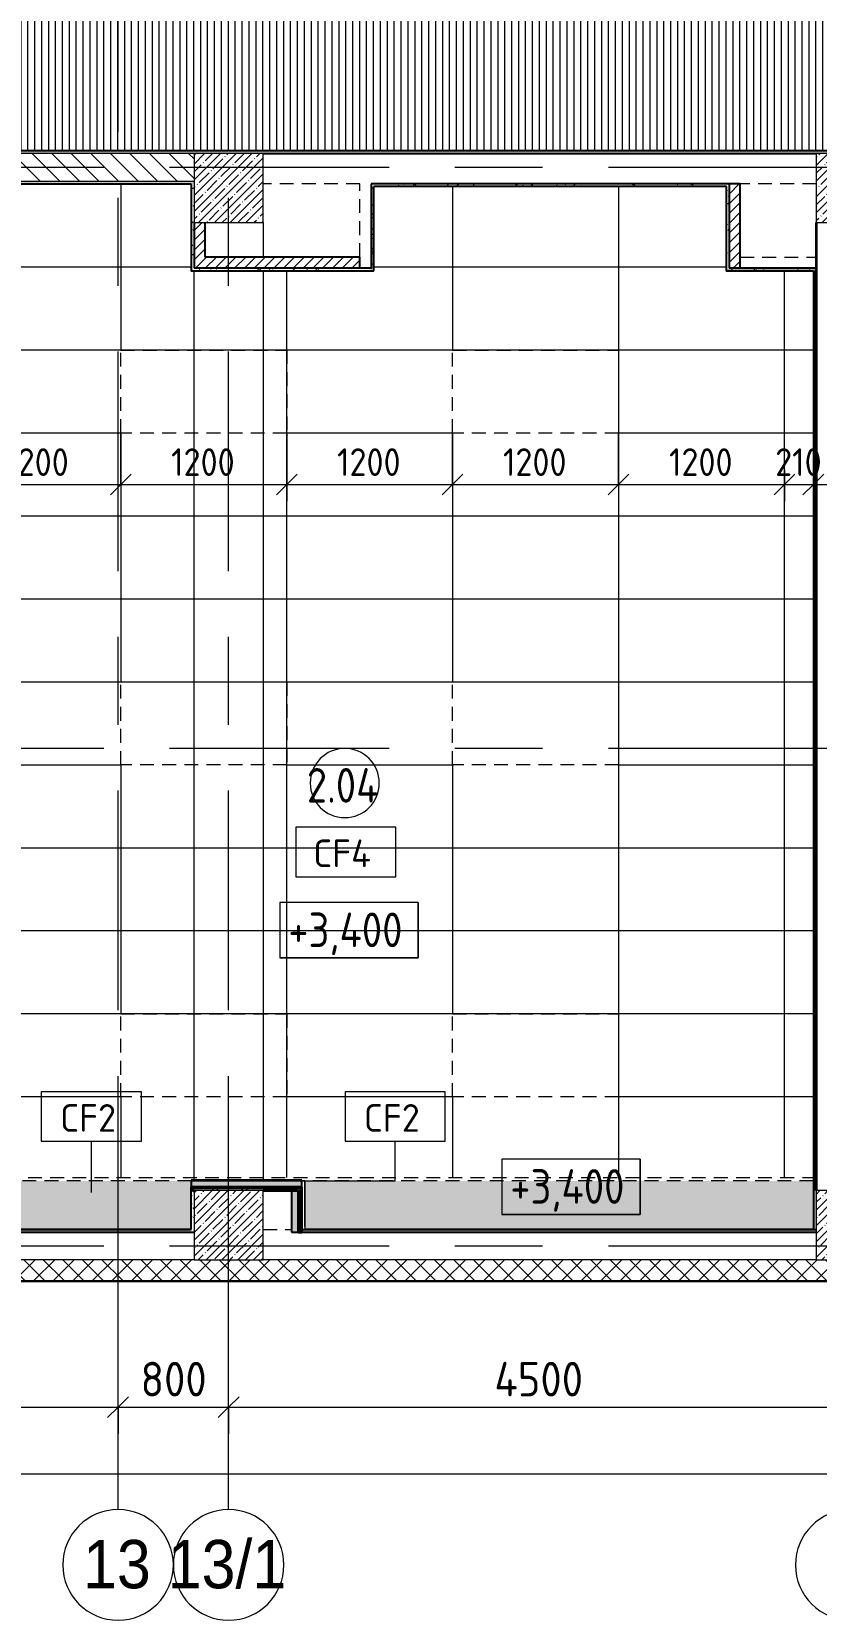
# Model space of a CAD drawing. Header units: millimetres. Extents: x 35146 to 234858, y -8553 to 29000.
# Drawn here: x 41736 to 47410, y -2706 to 8780 of the extents above; entities that cross this region are included whole.
import ezdxf

# ---------------------------------------------------------------- set-up
doc = ezdxf.new("R2010")
doc.units = ezdxf.units.MM
doc.linetypes.add('200_ШТРИХ__ш1_п0_6_', pattern=[160, 100, -60])
doc.linetypes.add('Осевая', pattern=[3175, 635, -476.25, 1587.5, -476.25])
for name, color, linetype, lineweight in [('A-ANNO-DIMS', 7, 'Continuous', 9), ('A-ANNO-DIMS-100', 7, 'Continuous', 9), ('A-AREA-IDEN', 7, 'Continuous', 9), ('A-CLNG', 7, 'Continuous', 9), ('A-CLNG-IDEN', 7, 'Continuous', 9), ('A-CLNG-PATT', 7, 'Continuous', 9), ('A-DETL-MBND', 7, '200_ШТРИХ__ш1_п0_6_', 9), ('A-DETL-MBND-1', 7, 'Continuous', 9), ('A-FLOR', 7, 'Continuous', 9), ('A-WALL', 7, 'Continuous', 9), ('G-ANNO-DIMS', 7, 'Continuous', 9), ('I-WALL', 7, 'Continuous', 9), ('S-COLS', 7, 'Continuous', 9), ('Оси', 7, 'Continuous', 9), ('Оси-1', 7, 'Continuous', 20), ('Оси-2', 7, 'Осевая', 9)]:
    doc.layers.add(name, color=color, linetype=linetype, lineweight=lineweight)
for name, color, linetype, lineweight, true_color in [('A-WALL-1', 7, 'Continuous', 25, 0x3c3c3c), ('A-WALL-2', 7, 'Continuous', 13, 0x3c3c3c), ('A-WALL-3', 7, 'Continuous', 35, 0x3c3c3c), ('A-WALL-FNSH-1', 7, 'Continuous', 9, 0x3c3c3c), ('A-WALL-FNSH-2', 7, 'Continuous', 13, 0x3c3c3c)]:
    doc.layers.add(name, color=color, linetype=linetype, lineweight=lineweight, true_color=true_color)
doc.styles.add('Arial', font='arial.ttf', dxfattribs={"width": 0.9, "height": 350})
doc.styles.add('GOST Common', font='GOST_Common.ttf', dxfattribs={"width": 0.9, "height": 250})
doc.styles.add('GOST Common_1', font='GOST_Common.ttf', dxfattribs={"height": 200})
doc.styles.add('ISOCPEUR', font='isocpeur.ttf', dxfattribs={"width": 0.9, "height": 250})
doc.styles.add('ISOCPEUR_1', font='isocpeur.ttf', dxfattribs={"width": 0.9, "height": 200})
doc.dimstyles.new('ISO-2_0_0_9К_Средний_округл2', dxfattribs={"dimscale": 304.8, "dimtxt": 199.196235, "dimasz": 0.492126, "dimexe": 0.393701, "dimexo": 0, "dimgap": 0, "dimtad": 1, "dimdec": 0, "dimrnd": 10, "dimzin": 0, "dimdsep": 46, "dimtxsty": 'ISOCPEUR_1', "dimblk1": 'OBLIQUE', "dimblk2": 'OBLIQUE', "dimsah": 1, "dimcen": 0.09, "dimdle": 0.393701, "dimazin": 0, "dimtfac": 1, "dimtdec": 4, "dimtix": 1, "dimtmove": 0, "dimatfit": 3, "dimfxl": 1, "dimtvp": 1, "dimtolj": 1, "dimtzin": 0, "dimarcsym": 2})
doc.dimstyles.new('ISO-2_5_0_9К_БОЛЬШОЙ', dxfattribs={"dimscale": 304.8, "dimtxt": 248.995294, "dimasz": 0.492126, "dimexe": 0.393701, "dimexo": 0.984252, "dimgap": 0, "dimtad": 1, "dimdec": 0, "dimrnd": 10, "dimzin": 0, "dimdsep": 46, "dimtxsty": 'ISOCPEUR', "dimblk1": 'OBLIQUE', "dimblk2": 'OBLIQUE', "dimsah": 1, "dimcen": 0.09, "dimdle": 0.393701, "dimazin": 0, "dimtfac": 1, "dimtdec": 4, "dimtix": 1, "dimtmove": 0, "dimatfit": 3, "dimfxl": 1, "dimtvp": 1, "dimtolj": 1, "dimtzin": 0, "dimarcsym": 2})
doc.dimstyles.new('ISO-2_5_0_9К_БОЛЬШОЙ_1', dxfattribs={"dimscale": 304.8, "dimtxt": 248.995294, "dimasz": 0.492126, "dimexe": 0.393701, "dimexo": 0.984252, "dimgap": 0, "dimtad": 1, "dimdec": 0, "dimrnd": 10, "dimzin": 0, "dimdsep": 46, "dimtxsty": 'ISOCPEUR', "dimblk1": 'OBLIQUE', "dimblk2": 'OBLIQUE', "dimsah": 1, "dimcen": 0.09, "dimdle": 0.393701, "dimazin": 0, "dimtfac": 1, "dimtdec": 4, "dimtix": 1, "dimtmove": 2, "dimatfit": 3, "dimfxl": 1, "dimtvp": 1, "dimtolj": 1, "dimtzin": 0, "dimarcsym": 2})
pattern_1 = [(45, (0, 0), (-35.35534, 35.35534), [])]
pattern_2 = [(0, (0, 0), (121.92, 30.48), [10.058, -81.382, 10.058, -81.382, -487.68]), (0, (0, 0), (121.92, 30.48), [-182.88, 10.058, -172.822, 10.058, -81.382, -213.36]), (0, (0, 0), (121.92, 30.48), [-457.2, 10.058, -50.902, 10.058, -142.342]), (120, (45.72, 15.24), (-87.356454, 90.345817), [10.058, -81.382, 10.058, -81.382, -487.68]), (120, (45.72, 15.24), (-87.356454, 90.345817), [-182.88, 10.058, -172.822, 10.058, -81.382, -213.36]), (120, (45.72, 15.24), (-87.356454, 90.345817), [-457.2, 10.058, -50.902, 10.058, -142.342]), (240, (60.96, 76.2), (-34.563546, -120.825817), [10.058, -81.382, 10.058, -81.382, -487.68]), (240, (60.96, 76.2), (-34.563546, -120.825817), [-182.88, 10.058, -172.822, 10.058, -81.382, -213.36]), (240, (60.96, 76.2), (-34.563546, -120.825817), [-457.2, 10.058, -50.902, 10.058, -142.342])]
pattern_3 = [(0, (44781, 7079.5), (0, 600), []), (90, (44781, 7079.5), (-1200, 7e-14), [])]
pattern_4 = [(45, (0, 0), (-106.066, 106.066), []), (135, (0, 0), (-106.066, -106.066), [])]

# ---------------------------------------------------------------- blocks, each defined once
blk = doc.blocks.new('BSC_Колонна _Прямоугольная - 500х500-V1-План потолков с обозначением видов отделки и геометрии 2 этажа в осях 12-23')
at = {"layer": 'S-COLS'}
h = blk.add_hatch(dxfattribs=at)
h.set_pattern_fill('FP_2', color=256, style=0, pattern_type=2)
h.set_pattern_definition([(45, (-43160, -7650), (-57.02463, 57.02463), []), (45, (-43102.975, -7650), (-57.02463, 57.02463), [100.806, -20.161, 3.353, -16.808])])
h.paths.add_polyline_path([(-250, -250), (250, -250), (250, 250), (-250, 250)])
for p, q in [((250, 250), (-250, 250)), ((-250, 250), (-250, -250)), ((250, -250), (250, 250)), ((-250, -250), (250, -250))]:
    blk.add_line(p, q, dxfattribs=at)
blk = doc.blocks.new('BSC_Колонна _Прямоугольная - 500х500-V2-План потолков с обозначением видов отделки и геометрии 2 этажа в осях 12-23')
at = {"layer": 'S-COLS'}
h = blk.add_hatch(dxfattribs=at)
h.set_pattern_fill('FP_3', color=256, style=0, pattern_type=2)
h.set_pattern_definition([(45, (-47660, -7650), (-57.02463, 57.02463), []), (45, (-47602.975, -7650), (-57.02463, 57.02463), [100.806, -20.161, 3.353, -16.808])])
h.paths.add_polyline_path([(-250, -250), (250, -250), (250, 250), (-250, 250)])
for p, q in [((250, 250), (-250, 250)), ((-250, 250), (-250, -250)), ((250, -250), (250, 250)), ((-250, -250), (250, -250))]:
    blk.add_line(p, q, dxfattribs=at)
blk = doc.blocks.new('BSC_Колонна _Прямоугольная - 500х500-V6-План потолков с обозначением видов отделки и геометрии 2 этажа в осях 12-23')
at = {"layer": 'S-COLS'}
h = blk.add_hatch(dxfattribs=at)
h.set_pattern_fill('FP_7', color=256, style=0, pattern_type=2)
h.set_pattern_definition([(45, (-43160, -150), (-57.02463, 57.02463), []), (45, (-43102.975, -150), (-57.02463, 57.02463), [100.806, -20.161, 3.353, -16.808])])
h.paths.add_polyline_path([(-250, -250), (250, -250), (250, 250), (-250, 250), (-250, 183)])
for p, q in [((250, 250), (-250, 250)), ((-250, 250), (-250, -250)), ((250, -250), (250, 250)), ((-250, -250), (250, -250))]:
    blk.add_line(p, q, dxfattribs=at)
blk = doc.blocks.new('BSC_Колонна _Прямоугольная - 500х500-V7-План потолков с обозначением видов отделки и геометрии 2 этажа в осях 12-23')
at = {"layer": 'S-COLS'}
h = blk.add_hatch(dxfattribs=at)
h.set_pattern_fill('FP_8', color=256, style=0, pattern_type=2)
h.set_pattern_definition([(45, (-47660, -150), (-57.02463, 57.02463), []), (45, (-47602.975, -150), (-57.02463, 57.02463), [100.806, -20.161, 3.353, -16.808])])
h.paths.add_polyline_path([(-250, -250), (250, -250), (250, 250), (-250, 250), (-250, 183)])
for p, q in [((250, 250), (-250, 250)), ((-250, 250), (-250, -250)), ((250, -250), (250, 250)), ((-250, -250), (250, -250))]:
    blk.add_line(p, q, dxfattribs=at)
blk = doc.blocks.new('Ось сетки - D8-29747960-План потолков с обозначением видов отделки и геометрии 2 этажа в осях 12-23')
at = {"layer": 'Оси-1'}
for start, end in [(360, 180), (180, 360)]:
    blk.add_arc((0, 0), 4, start, end, dxfattribs=at)
blk = doc.blocks.new('DIMBLOCK14-План потолков с обозначением видов отделки и геометрии 2 этажа в осях 12-23')
at = {"layer": 'A-ANNO-DIMS-100'}
for p, q in [((38310, -1841), (38310, -1527)), ((84560, -1841), (84560, -1527)), ((38190, -1647), (84680, -1647)), ((38310, -1647), (38310, -1841)), ((84560, -1647), (84560, -1841))]:
    blk.add_line(p, q, dxfattribs=at)
at = {"layer": 'A-ANNO-DIMS-100', "lineweight": 20}
for p, q in [((38310, -1647), (38385, -1572)), ((84560, -1647), (84635, -1572)), ((38310, -1647), (38235, -1722)), ((84560, -1647), (84485, -1722))]:
    blk.add_line(p, q, dxfattribs=at)
at = {"layer": 'A-ANNO-DIMS-100', "color": 0, "insert": (62678, -1320), "char_height": 250, "width": 976.83, "attachment_point": 1, "line_spacing_factor": 1.149209, "style": 'ISOCPEUR'}
blk.add_mtext('46250', dxfattribs=at)
blk = doc.blocks.new('_Oblique')
at = {"color": 0, "linetype": 'ByBlock', "lineweight": -2}
blk.add_line((-0.5, -0.5), (0.5, 0.5), dxfattribs=at)
blk = doc.blocks.new('DIMBLOCK16-План потолков с обозначением видов отделки и геометрии 2 этажа в осях 12-23')
at = {"layer": 'A-ANNO-DIMS-100'}
for p, q in [((38760, -1359), (38760, -1045)), ((42360, -1359), (42360, -1045)), ((38760, -1165), (42360, -1165)), ((38760, -1165), (38760, -1359)), ((42360, -1165), (42360, -1359))]:
    blk.add_line(p, q, dxfattribs=at)
at = {"layer": 'A-ANNO-DIMS-100', "lineweight": 20}
for p, q in [((38760, -1165), (38835, -1090)), ((42360, -1165), (42435, -1090)), ((38760, -1165), (38685, -1240)), ((42360, -1165), (42285, -1240))]:
    blk.add_line(p, q, dxfattribs=at)
at = {"layer": 'A-ANNO-DIMS-100', "color": 0, "insert": (40244, -838), "char_height": 250, "width": 758.48, "attachment_point": 1, "line_spacing_factor": 1.149209, "style": 'ISOCPEUR'}
blk.add_mtext('3600', dxfattribs=at)
blk = doc.blocks.new('DIMBLOCK17-План потолков с обозначением видов отделки и геометрии 2 этажа в осях 12-23')
at = {"layer": 'A-ANNO-DIMS-100'}
for p, q in [((42360, -1359), (42360, -1045)), ((43160, -1359), (43160, -1045)), ((42360, -1165), (43160, -1165)), ((42360, -1165), (42360, -1359)), ((43160, -1165), (43160, -1359))]:
    blk.add_line(p, q, dxfattribs=at)
at = {"layer": 'A-ANNO-DIMS-100', "lineweight": 20}
for p, q in [((42360, -1165), (42435, -1090)), ((43160, -1165), (43235, -1090)), ((42360, -1165), (42285, -1240)), ((43160, -1165), (43085, -1240))]:
    blk.add_line(p, q, dxfattribs=at)
at = {"layer": 'A-ANNO-DIMS-100', "color": 0, "insert": (42523, -838), "char_height": 250, "width": 568.86, "attachment_point": 1, "line_spacing_factor": 1.149209, "style": 'ISOCPEUR'}
blk.add_mtext('800', dxfattribs=at)
blk = doc.blocks.new('DIMBLOCK18-План потолков с обозначением видов отделки и геометрии 2 этажа в осях 12-23')
at = {"layer": 'A-ANNO-DIMS-100'}
for p, q in [((43160, -1359), (43160, -1045)), ((47660, -1359), (47660, -1045)), ((43160, -1165), (47660, -1165)), ((43160, -1165), (43160, -1359)), ((47660, -1165), (47660, -1359))]:
    blk.add_line(p, q, dxfattribs=at)
at = {"layer": 'A-ANNO-DIMS-100', "lineweight": 20}
for p, q in [((43160, -1165), (43235, -1090)), ((47660, -1165), (47735, -1090)), ((43160, -1165), (43085, -1240)), ((47660, -1165), (47585, -1240))]:
    blk.add_line(p, q, dxfattribs=at)
at = {"layer": 'A-ANNO-DIMS-100', "color": 0, "insert": (45082, -838), "char_height": 250, "width": 787.21, "attachment_point": 1, "line_spacing_factor": 1.149209, "style": 'ISOCPEUR'}
blk.add_mtext('4500', dxfattribs=at)
blk = doc.blocks.new('Марка_Помещения - Номер-25198446-План потолков с обозначением видов отделки и геометрии 2 этажа в осях 12-23')
at = {"layer": 'A-AREA-IDEN'}
for start, end in [(360, 180), (180, 360)]:
    blk.add_arc((0, 0), 2.5, start, end, dxfattribs=at)
blk = doc.blocks.new('М_потолков - Марка_ Имя типа-25382930-План потолков с обозначением видов отделки и геометрии 2 этажа в осях 12-23')
at = {"layer": 'A-CLNG-IDEN'}
for p, q in [((3.625, 1.984375), (-3.625, 1.984375)), ((-3.625, 1.984375), (-3.625, -1.59375)), ((3.625, -1.59375), (3.625, 1.984375)), ((-3.625, -1.59375), (3.625, -1.59375))]:
    blk.add_line(p, q, dxfattribs=at)
blk = doc.blocks.new('Высотные отметки - 10х4_h_-17668695-План потолков с обозначением видов отделки и геометрии 2 этажа в осях 12-23')
at = {"layer": 'G-ANNO-DIMS'}
for p, q in [((-5, 4), (-5, 0)), ((5, 4), (-5, 4)), ((5, 4), (-5, 4)), ((-5, 4), (-5, 0)), ((5, 4), (5, 0)), ((5, 0), (5, 4)), ((5, 0), (-5, 0)), ((-5, 0), (5, 0))]:
    blk.add_line(p, q, dxfattribs=at)
blk = doc.blocks.new('DIMBLOCK71-План потолков с обозначением видов отделки и геометрии 2 этажа в осях 12-23')
at = {"layer": 'A-ANNO-DIMS-100'}
for p, q in [((41180, 5878), (41180, 5386)), ((41180, 5506), (41180, 5878)), ((42380, 5878), (42380, 5386)), ((42380, 5506), (42380, 5878)), ((41180, 5506), (42380, 5506))]:
    blk.add_line(p, q, dxfattribs=at)
at = {"layer": 'A-ANNO-DIMS-100', "lineweight": 20}
for p, q in [((41180, 5506), (41255, 5581)), ((42380, 5506), (42455, 5581)), ((41180, 5506), (41105, 5431)), ((42380, 5506), (42305, 5431))]:
    blk.add_line(p, q, dxfattribs=at)
at = {"layer": 'A-ANNO-DIMS-100', "color": 0, "insert": (41544, 5768), "char_height": 200, "width": 565.41, "attachment_point": 1, "line_spacing_factor": 1.149209, "style": 'ISOCPEUR_1'}
blk.add_mtext('1200', dxfattribs=at)
blk = doc.blocks.new('DIMBLOCK72-План потолков с обозначением видов отделки и геометрии 2 этажа в осях 12-23')
at = {"layer": 'A-ANNO-DIMS-100'}
for p, q in [((42380, 5878), (42380, 5386)), ((42380, 5506), (42380, 5878)), ((43580, 5878), (43580, 5386)), ((43580, 5506), (43580, 5878)), ((42380, 5506), (43580, 5506))]:
    blk.add_line(p, q, dxfattribs=at)
at = {"layer": 'A-ANNO-DIMS-100', "lineweight": 20}
for p, q in [((42380, 5506), (42455, 5581)), ((43580, 5506), (43655, 5581)), ((42380, 5506), (42305, 5431)), ((43580, 5506), (43505, 5431))]:
    blk.add_line(p, q, dxfattribs=at)
at = {"layer": 'A-ANNO-DIMS-100', "color": 0, "insert": (42744, 5768), "char_height": 200, "width": 565.41, "attachment_point": 1, "line_spacing_factor": 1.149209, "style": 'ISOCPEUR_1'}
blk.add_mtext('1200', dxfattribs=at)
blk = doc.blocks.new('DIMBLOCK73-План потолков с обозначением видов отделки и геометрии 2 этажа в осях 12-23')
at = {"layer": 'A-ANNO-DIMS-100'}
for p, q in [((43580, 5878), (43580, 5386)), ((43580, 5506), (43580, 5878)), ((44780, 5878), (44780, 5386)), ((44780, 5506), (44780, 5878)), ((43580, 5506), (44780, 5506))]:
    blk.add_line(p, q, dxfattribs=at)
at = {"layer": 'A-ANNO-DIMS-100', "lineweight": 20}
for p, q in [((43580, 5506), (43655, 5581)), ((44780, 5506), (44855, 5581)), ((43580, 5506), (43505, 5431)), ((44780, 5506), (44705, 5431))]:
    blk.add_line(p, q, dxfattribs=at)
at = {"layer": 'A-ANNO-DIMS-100', "color": 0, "insert": (43944, 5768), "char_height": 200, "width": 565.41, "attachment_point": 1, "line_spacing_factor": 1.149209, "style": 'ISOCPEUR_1'}
blk.add_mtext('1200', dxfattribs=at)
blk = doc.blocks.new('DIMBLOCK74-План потолков с обозначением видов отделки и геометрии 2 этажа в осях 12-23')
at = {"layer": 'A-ANNO-DIMS-100'}
for p, q in [((44780, 5878), (44780, 5386)), ((44780, 5506), (44780, 5878)), ((45980, 5878), (45980, 5386)), ((45980, 5506), (45980, 5878)), ((44780, 5506), (45980, 5506))]:
    blk.add_line(p, q, dxfattribs=at)
at = {"layer": 'A-ANNO-DIMS-100', "lineweight": 20}
for p, q in [((44780, 5506), (44855, 5581)), ((45980, 5506), (46055, 5581)), ((44780, 5506), (44705, 5431)), ((45980, 5506), (45905, 5431))]:
    blk.add_line(p, q, dxfattribs=at)
at = {"layer": 'A-ANNO-DIMS-100', "color": 0, "insert": (45144, 5768), "char_height": 200, "width": 565.41, "attachment_point": 1, "line_spacing_factor": 1.149209, "style": 'ISOCPEUR_1'}
blk.add_mtext('1200', dxfattribs=at)
blk = doc.blocks.new('DIMBLOCK75-План потолков с обозначением видов отделки и геометрии 2 этажа в осях 12-23')
at = {"layer": 'A-ANNO-DIMS-100'}
for p, q in [((45980, 5878), (45980, 5386)), ((45980, 5506), (45980, 5878)), ((47181, 5612), (47181, 5386)), ((47181, 5506), (47181, 5612)), ((45980, 5506), (47181, 5506))]:
    blk.add_line(p, q, dxfattribs=at)
at = {"layer": 'A-ANNO-DIMS-100', "lineweight": 20}
for p, q in [((45980, 5506), (46055, 5581)), ((47181, 5506), (47256, 5581)), ((45980, 5506), (45905, 5431)), ((47181, 5506), (47106, 5431))]:
    blk.add_line(p, q, dxfattribs=at)
at = {"layer": 'A-ANNO-DIMS-100', "color": 0, "insert": (46345, 5768), "char_height": 200, "width": 565.41, "attachment_point": 1, "line_spacing_factor": 1.149209, "style": 'ISOCPEUR_1'}
blk.add_mtext('1200', dxfattribs=at)
blk = doc.blocks.new('DIMBLOCK76-План потолков с обозначением видов отделки и геометрии 2 этажа в осях 12-23')
at = {"layer": 'A-ANNO-DIMS-100'}
for p, q in [((47181, 5612), (47181, 5386)), ((47181, 5506), (47181, 5612)), ((47389, 5612), (47389, 5386)), ((47389, 5506), (47389, 5612)), ((47181, 5506), (47509, 5506))]:
    blk.add_line(p, q, dxfattribs=at)
at = {"layer": 'A-ANNO-DIMS-100', "lineweight": 20}
for p, q in [((47181, 5506), (47256, 5581)), ((47389, 5506), (47464, 5581)), ((47181, 5506), (47106, 5431)), ((47389, 5506), (47314, 5431))]:
    blk.add_line(p, q, dxfattribs=at)
at = {"layer": 'A-ANNO-DIMS-100', "color": 0, "insert": (47113, 5768), "char_height": 200, "width": 413.72, "attachment_point": 1, "line_spacing_factor": 1.149209, "style": 'ISOCPEUR_1'}
blk.add_mtext('210', dxfattribs=at)

msp = doc.modelspace()

# ---------------------------------------------------------------- hatches: boundary and pattern name
at = {"layer": 'A-CLNG-PATT'}
h = msp.add_hatch(dxfattribs=at)
h.set_pattern_fill('FP_46', color=256, style=0, pattern_type=2)
h.set_pattern_definition([(90, (72858.237, -5848.237), (-50, 3e-15), [])])
h.paths.add_polyline_path([(74729, 7921), (74729, 8301), (75459, 8301), (75459, 10879), (74015.2, 10879), (74015.2, 10868.5), (66296, 10868.5), (66296, 10880), (47239.7, 10879), (47239.7, 11679), (44781.7, 11679), (44781.7, 10879), (42401, 10879), (42401, 10209), (38761, 10209), (38761, 7921), (73481, 7921)])
at = {"layer": 'A-DETL-MBND'}
h = msp.add_hatch(dxfattribs=at)
h.set_pattern_fill('FP_47', color=256, style=0, pattern_type=2)
h.set_pattern_definition(pattern_3)
h.paths.add_polyline_path([(47389, 495), (47389, 7049), (46759, 7049), (46759, 7659), (44211, 7659), (44211, 7049), (43410, 7049), (43410, 6478.3), (43580.1, 6478.3), (43580.1, 5878.3), (43410, 5878.3), (43410, 4078.3), (43580.1, 4078.3), (43580.1, 3478.3), (43410, 3478.3), (43410, 1678.3), (43580.1, 1678.3), (43580.1, 1078.3), (43410, 1078.3), (43410, 495), (47094.5, 495)])
h.paths.add_polyline_path([(42910, 495), (42910, 1078.3), (42380.1, 1078.3), (42380.1, 1678.3), (42910, 1678.3), (42910, 3478.3), (42380.1, 3478.3), (42380.1, 4078.3), (42910, 4078.3), (42910, 5878.3), (42380.1, 5878.3), (42380.1, 6478.3), (42910, 6478.3), (42910, 7049), (42889, 7049), (42889, 7679), (40348.2, 7679), (40381, 7670.2), (40245.8, 7633.9), (40245.7, 7679), (39061, 7679), (39061, 7379), (38781, 7379), (38781, 800), (39310, 800), (39310, 495), (42696.8, 495)])
h.paths.add_polyline_path([(45980.1, 1078.3), (44780.1, 1078.3), (44780.1, 1678.3), (45980.1, 1678.3), (45980.1, 1491.5)])
h.paths.add_polyline_path([(39980.1, 1078.3), (39980.1, 1678.3), (41180.1, 1678.3), (41180.1, 1078.3)])
h.paths.add_polyline_path([(44780.1, 3478.3), (44780.1, 4078.3), (45980.1, 4078.3), (45980.1, 3478.3)])
h.paths.add_polyline_path([(39980.1, 3478.3), (39980.1, 4078.3), (41180.1, 4078.3), (41180.1, 3478.3)])
h.paths.add_polyline_path([(44780.1, 5878.3), (44780.1, 6478.3), (45980.1, 6478.3), (45980.1, 5878.3)])
h.paths.add_polyline_path([(39980.1, 5878.3), (39981, 6478.3), (41180.1, 6478.3), (41180.1, 5878.3)])
h.paths.add_polyline_path([(39981.2, 7270), (39944.9, 7405.2), (40017.4, 7405.3)])
h = msp.add_hatch(dxfattribs=at)
h.set_pattern_fill('FP_47', color=256, style=0, pattern_type=2)
h.set_pattern_definition(pattern_3)
h.paths.add_polyline_path([(42916.8, 495), (43410, 495), (43410, 1078.3), (42910, 1078.3), (42910, 495)])
h.paths.add_polyline_path([(42910, 1678.3), (43410, 1678.3), (43410, 3478.3), (42910, 3478.3), (42910, 2683.4)])
h.paths.add_polyline_path([(43172.7, 4078.3), (43410, 4078.3), (43410, 5878.3), (42910, 5878.3), (42910, 4078.3)])
h.paths.add_polyline_path([(43410, 6478.3), (43410, 7049), (42910, 7049), (42910, 6478.3), (43344.2, 6478.3)])
at = {"layer": 'A-DETL-MBND-1'}
h = msp.add_hatch(color=256, dxfattribs=at)
h.paths.add_polyline_path([(47094.5, 121), (47389, 121), (47389, 470), (43710, 470), (43710, 121), (44162.7, 121)])
h.paths.add_polyline_path([(42696.8, 121), (42889, 121), (42889, 470), (39310, 470), (39310, 121), (41230.8, 121)])
at = {"layer": 'A-WALL'}
h = msp.add_hatch(dxfattribs=at)
h.set_pattern_fill('FP_20', color=256, style=0, pattern_type=2)
h.set_pattern_definition([(45, (0, 0), (-70.71068, 70.71068), []), (135, (0, 0), (-70.71068, -70.71068), [])])
h.paths.add_polyline_path([(74946.9, -250), (75700, -250), (75700, -100), (38742.7, -100), (38742.7, -250), (73481, -250)])
at = {"layer": 'I-WALL'}
h = msp.add_hatch(dxfattribs=at)
h.set_pattern_fill('FP_45', color=256, style=0, pattern_type=2)
h.set_pattern_definition(pattern_2)
h.paths.add_polyline_path([(74750, 7900), (74750, 7920), (38742.7, 7919.5), (38742.7, 7900), (73481, 7900)])
h = msp.add_hatch(dxfattribs=at)
h.set_pattern_fill('FP_19', color=256, style=0, pattern_type=2)
h.set_pattern_definition([(135, (0, 0), (-70.71068, -70.71068), [])])
h.paths.add_polyline_path([(42910, 7700), (42910, 7900), (39040, 7900), (39040, 7700), (40245.8, 7700), (40245.7, 7706.4), (40269.7, 7700), (41230.8, 7700)])
h = msp.add_hatch(dxfattribs=at)
h.set_pattern_fill('FP_45', color=256, style=0, pattern_type=2)
h.set_pattern_definition(pattern_2)
h.paths.add_polyline_path([(42910, 7680), (42910, 7700), (40269.7, 7700), (40344.5, 7680), (42890, 7680)])
h.paths.add_polyline_path([(39040, 7680), (40245.8, 7680), (40245.7, 7700), (39040, 7700)])
h = msp.add_hatch(dxfattribs=at)
h.set_pattern_fill('FP_45', color=256, style=0, pattern_type=2)
h.set_pattern_definition(pattern_2)
h.paths.add_polyline_path([(42890, 7070), (42910, 7070), (42910, 7680), (42890, 7679), (42890, 7400)])
h = msp.add_hatch(dxfattribs=at)
h.set_pattern_fill('FP_45', color=256, style=0, pattern_type=2)
h.set_pattern_definition(pattern_2)
h.paths.add_polyline_path([(44190, 7660), (46760, 7660), (46760, 7680), (44190, 7680)])
h = msp.add_hatch(dxfattribs=at)
h.set_pattern_fill('FP_45', color=256, style=0, pattern_type=2)
h.set_pattern_definition(pattern_2)
h.paths.add_polyline_path([(44190, 7050), (44210, 7050), (44210, 7660), (44190, 7660), (44190, 7070)])
h = msp.add_hatch(dxfattribs=at)
h.set_pattern_fill('FP_45', color=256, style=0, pattern_type=2)
h.set_pattern_definition(pattern_2)
h.paths.add_polyline_path([(46780, 7070), (46780, 7680), (46760, 7680), (46760, 7070)])
h = msp.add_hatch(dxfattribs=at)
h.set_pattern_fill('FP_21', color=256, style=0, pattern_type=2)
h.set_pattern_definition(pattern_1)
h.paths.add_polyline_path([(46780, 7070), (46860, 7070), (46860, 7680), (46780, 7680)])
h = msp.add_hatch(dxfattribs=at)
h.set_pattern_fill('FP_21', color=256, style=0, pattern_type=2)
h.set_pattern_definition(pattern_1)
h.paths.add_polyline_path([(42990, 7150), (42990, 7400), (42910, 7400), (42910, 7150)])
h = msp.add_hatch(dxfattribs=at)
h.set_pattern_fill('FP_21', color=256, style=0, pattern_type=2)
h.set_pattern_definition(pattern_1)
h.paths.add_polyline_path([(42910, 7070), (44110, 7070), (44110, 7150), (42910, 7150)])
h = msp.add_hatch(dxfattribs=at)
h.set_pattern_fill('FP_45', color=256, style=0, pattern_type=2)
h.set_pattern_definition(pattern_2)
h.paths.add_polyline_path([(44162.7, 7050), (44190, 7050), (44190, 7070), (42890, 7070), (42890, 7050)])
h = msp.add_hatch(dxfattribs=at)
h.set_pattern_fill('FP_45', color=256, style=0, pattern_type=2)
h.set_pattern_definition(pattern_2)
h.paths.add_polyline_path([(46760, 7050), (47390, 7050), (47390, 7070), (46760, 7070)])
h = msp.add_hatch(dxfattribs=at)
h.set_pattern_fill('FP_45', color=256, style=0, pattern_type=2)
h.set_pattern_definition(pattern_2)
h.paths.add_polyline_path([(47390, 120), (47410, 120), (47410, 7070), (47390, 7070), (47390, 121)])
for points in [[(43690, 425), (43690, 475), (42890, 475), (42890, 425)], [(43615, 100), (43665, 100), (43665, 400), (43615, 400), (43615, 333.4)]]:
    msp.add_hatch(color=256, dxfattribs=at).paths.add_polyline_path(points)
h = msp.add_hatch(dxfattribs=at)
h.set_pattern_fill('FP_55', color=256, style=0, pattern_type=2)
h.set_pattern_definition(pattern_4)
h.paths.add_polyline_path([(43690, 412.5), (43690, 425), (42890, 425), (42890, 412.5), (43677.5, 412.5)])
h = msp.add_hatch(dxfattribs=at)
h.set_pattern_fill('FP_55', color=256, style=0, pattern_type=2)
h.set_pattern_definition(pattern_4)
h.paths.add_polyline_path([(43677.5, 400), (43677.5, 412.5), (42890, 412.5), (42890, 400), (43665, 400)])
h = msp.add_hatch(dxfattribs=at)
h.set_pattern_fill('FP_45', color=256, style=0, pattern_type=2)
h.set_pattern_definition(pattern_2)
h.paths.add_polyline_path([(42910, 100), (42910, 400), (42890, 400), (42890, 100)])
h = msp.add_hatch(dxfattribs=at)
h.set_pattern_fill('FP_55', color=256, style=0, pattern_type=2)
h.set_pattern_definition(pattern_4)
h.paths.add_polyline_path([(43665, 100), (43677.5, 100), (43677.5, 400), (43665, 400), (43665, 333.4)])
h = msp.add_hatch(dxfattribs=at)
h.set_pattern_fill('FP_55', color=256, style=0, pattern_type=2)
h.set_pattern_definition(pattern_4)
h.paths.add_polyline_path([(43677.5, 100), (43690, 100), (43690, 412.5), (43677.5, 412.5), (43677.5, 333.4)])
h = msp.add_hatch(dxfattribs=at)
h.set_pattern_fill('FP_45', color=256, style=0, pattern_type=2)
h.set_pattern_definition(pattern_2)
h.paths.add_polyline_path([(41230.8, 100), (42890, 100), (42890, 120), (39290, 120), (39290, 100), (39764.9, 100)])
h = msp.add_hatch(dxfattribs=at)
h.set_pattern_fill('FP_45', color=256, style=0, pattern_type=2)
h.set_pattern_definition(pattern_2)
h.paths.add_polyline_path([(44162.7, 100), (47410, 100), (47410, 120), (43690, 120), (43690, 100)])

# ---------------------------------------------------------------- linework, layer by layer
at = {"layer": 'A-CLNG'}
msp.add_line((38761, 7921), (74729, 7921), dxfattribs=at)
at = {"layer": 'A-CLNG-IDEN'}
for p, q in [((42167.5, 386.6), (42167.5, 756.8)), ((44364.1, 470), (44364.1, 756.8)), ((43349.5, 470), (44364.1, 470))]:
    msp.add_line(p, q, dxfattribs=at)
at = {"layer": 'A-DETL-MBND'}
for p, q in [((38761, 7921), (74729, 7921)), ((42889, 7679), (40348.2, 7679)), ((42889, 7049), (42889, 7679)), ((44110, 7680), (43410, 7680)), ((44110, 7150), (44110, 7680)), ((46759, 7659), (44211, 7659)), ((44211, 7659), (44211, 7049)), ((46759, 7049), (46759, 7659)), ((47410, 7680), (46860, 7680)), ((46860, 7150), (47410, 7150)), ((44211, 7049), (42889, 7049)), ((47389, 7049), (46759, 7049)), ((47389, 495), (47389, 7049)), ((42380.1, 5878.3), (42380.1, 6478.3)), ((42380.1, 6478.3), (43580.1, 6478.3)), ((43580.1, 6478.3), (43580.1, 5878.3)), ((44780.1, 5878.3), (44780.1, 6478.3)), ((44780.1, 6478.3), (45980.1, 6478.3)), ((45980.1, 6478.3), (45980.1, 5878.3)), ((43580.1, 5878.3), (42380.1, 5878.3)), ((45980.1, 5878.3), (44780.1, 5878.3)), ((42380.1, 3478.3), (42380.1, 4078.3)), ((42380.1, 4078.3), (43580.1, 4078.3)), ((43580.1, 4078.3), (43580.1, 3478.3)), ((44780.1, 3478.3), (44780.1, 4078.3)), ((44780.1, 4078.3), (45980.1, 4078.3)), ((45980.1, 4078.3), (45980.1, 3478.3)), ((43580.1, 3478.3), (42380.1, 3478.3)), ((45980.1, 3478.3), (44780.1, 3478.3)), ((42380.1, 1078.3), (42380.1, 1678.3)), ((42380.1, 1678.3), (43580.1, 1678.3)), ((43580.1, 1678.3), (43580.1, 1078.3)), ((44780.1, 1078.3), (44780.1, 1678.3)), ((44780.1, 1678.3), (45980.1, 1678.3)), ((45980.1, 1678.3), (45980.1, 1078.3)), ((43580.1, 1078.3), (42380.1, 1078.3)), ((45980.1, 1078.3), (44780.1, 1078.3)), ((39310, 495), (47389, 495)), ((42889, 470), (39310, 470)), ((42889, 121), (42889, 470)), ((47389, 470), (43690, 470)), ((43710, 470), (43710, 120)), ((47389, 121), (47389, 470)), ((39310, 121), (42889, 121)), ((43410, 120), (43615, 120)), ((43710, 121), (47389, 121))]:
    msp.add_line(p, q, dxfattribs=at)
at = {"layer": 'A-FLOR'}
for p, q in [((42990, 7400), (43410, 7400)), ((43410, 7400), (43410, 7150)), ((42910, 475), (42910, 7050)), ((43410, 7050), (43410, 475))]:
    msp.add_line(p, q, dxfattribs=at)
at = {"layer": 'A-WALL'}
for p, q in [((42910, 7900), (39040, 7900)), ((40269.7, 7700), (42910, 7700)), ((46759, 7659), (46759, 7660)), ((43677.5, 412.5), (42890, 412.5)), ((43677.5, 100), (43677.5, 412.5)), ((38742.7, -250), (75850, -250))]:
    msp.add_line(p, q, dxfattribs=at)
at = {"layer": 'A-WALL-1'}
for p, q in [((74750, 7920), (38742.7, 7920)), ((43410, 7900), (47410, 7900)), ((40344.5, 7680), (42890, 7680)), ((42890, 7680), (42890, 7050)), ((46860, 7680), (44190, 7680)), ((44190, 7680), (44190, 7070)), ((44210, 7050), (44210, 7660)), ((46760, 7660), (44210, 7660)), ((46760, 7050), (46760, 7660)), ((46780, 7680), (46780, 7070)), ((46860, 7070), (46860, 7680)), ((42910, 7400), (42910, 7070)), ((42990, 7150), (42990, 7400)), ((44110, 7150), (42990, 7150)), ((44110, 7070), (44110, 7150)), ((42890, 7050), (44210, 7050)), ((44190, 7070), (42910, 7070)), ((47390, 7050), (46760, 7050)), ((47410, 7070), (46780, 7070)), ((47390, 7050), (47390, 120)), ((43690, 475), (42890, 475)), ((42890, 475), (42890, 425)), ((43690, 425), (43690, 475)), ((42890, 120), (42890, 400)), ((43615, 400), (43615, 100)), ((39290, 120), (42890, 120)), ((43690, 120), (47410, 120)), ((39290, 100), (42910, 100)), ((43615, 100), (43665, 100)), ((43690, 100), (47410, 100))]:
    msp.add_line(p, q, dxfattribs=at)
at = {"layer": 'A-WALL-2'}
for p, q in [((42910, -100), (39040, -100)), ((47410, -100), (43410, -100))]:
    msp.add_line(p, q, dxfattribs=at)
at = {"layer": 'A-WALL-3'}
for p, q in [((47410, 7400), (47410, 400)), ((47410, 400), (47410, 7070)), ((42890, 425), (42890, 400)), ((43690, 425), (42890, 425)), ((42910, 400), (42890, 400)), ((43410, 400), (43665, 400)), ((43665, 100), (43665, 400)), ((43690, 100), (43690, 425)), ((43665, 100), (43690, 100))]:
    msp.add_line(p, q, dxfattribs=at)
at = {"layer": 'A-WALL-FNSH-1'}
msp.add_line((38742.7, -258), (75858, -258), dxfattribs=at)
at = {"layer": 'A-WALL-FNSH-2'}
for p, q in [((40348.2, 7679), (42890, 7679)), ((42889, 7680), (42889, 7049)), ((46759, 7659), (44210, 7659)), ((44211, 7049), (44211, 7659)), ((46759, 7659), (46759, 7049)), ((42889, 7049), (44211, 7049)), ((46759, 7049), (47389, 7049)), ((47389, 7049), (47389, 121)), ((42889, 471), (42889, 121)), ((43711, 471), (42889, 471)), ((42890, 470), (43710, 470)), ((43710, 470), (43710, 140)), ((43711, 140), (43711, 471)), ((42890, 420.5), (42889, 420.5)), ((42889, 121), (39311, 121)), ((42889, 140.5), (42890, 140.5)), ((43710, 140), (43711, 140)), ((47389, 121), (43710, 121)), ((43710, 121), (43710, 120)), ((38742.7, -253), (75853, -253))]:
    msp.add_line(p, q, dxfattribs=at)
at = {"layer": 'Оси'}
for p, q in [((42360, -1906.3), (42360, 593.7)), ((43160, -1906.3), (43160, 593.7))]:
    msp.add_line(p, q, dxfattribs=at)
at = {"layer": 'Оси-2'}
for p, q in [((42360, 593.7), (42360, 24898.1)), ((43160, 593.7), (43160, 24898.1)), ((38446.2, 7800), (82200, 7800)), ((38446.2, 3600), (82200, 3600)), ((38446.2, 0), (82200, 0))]:
    msp.add_line(p, q, dxfattribs=at)

# ---------------------------------------------------------------- block references
at = {"layer": 'A-AREA-IDEN', "xscale": 99.99999999999993, "yscale": 99.99999999999993, "zscale": 99.99999999999993}
msp.add_blockref('Марка_Помещения - Номер-25198446-План потолков с обозначением видов отделки и геометрии 2 этажа в осях 12-23', (43999.9, 3347.4), dxfattribs=at)
at = {"layer": 'A-CLNG-IDEN', "xscale": 99.99999999999993, "yscale": 99.99999999999993, "zscale": 99.99999999999993}
for p in [(44007.8, 2829.5), (42167.5, 916.2), (44364.1, 916.2)]:
    msp.add_blockref('М_потолков - Марка_ Имя типа-25382930-План потолков с обозначением видов отделки и геометрии 2 этажа в осях 12-23', p, dxfattribs=at)
at = {"layer": 'G-ANNO-DIMS', "xscale": 99.99999999999993, "yscale": 99.99999999999993, "zscale": 99.99999999999993}
for p in [(44031.4, 2084.2), (45637, 228.6)]:
    msp.add_blockref('Высотные отметки - 10х4_h_-17668695-План потолков с обозначением видов отделки и геометрии 2 этажа в осях 12-23', p, dxfattribs=at)
at = {"layer": 'S-COLS'}
for name, p in [('BSC_Колонна _Прямоугольная - 500х500-V1-План потолков с обозначением видов отделки и геометрии 2 этажа в осях 12-23', (43160, 7650)), ('BSC_Колонна _Прямоугольная - 500х500-V2-План потолков с обозначением видов отделки и геометрии 2 этажа в осях 12-23', (47660, 7650)), ('BSC_Колонна _Прямоугольная - 500х500-V6-План потолков с обозначением видов отделки и геометрии 2 этажа в осях 12-23', (43160, 150)), ('BSC_Колонна _Прямоугольная - 500х500-V7-План потолков с обозначением видов отделки и геометрии 2 этажа в осях 12-23', (47660, 150))]:
    msp.add_blockref(name, p, dxfattribs=at)
at = {"layer": 'Оси-1', "xscale": 99.99999999999993, "yscale": 99.99999999999993, "zscale": 99.99999999999993}
for p in [(42360, -2306.3), (43160, -2306.3), (47660, -2306.3)]:
    msp.add_blockref('Ось сетки - D8-29747960-План потолков с обозначением видов отделки и геометрии 2 этажа в осях 12-23', p, dxfattribs=at)

# ---------------------------------------------------------------- texts
at = {"layer": 'A-AREA-IDEN', "insert": (43725.2, 3455.9), "char_height": 250, "width": 685.443, "attachment_point": 1, "style": 'GOST Common'}
msp.add_mtext('2.04', dxfattribs=at)
at = {"layer": 'A-CLNG-IDEN', "char_height": 200, "attachment_point": 1, "style": 'GOST Common_1'}
for s, insert, width in [('CF4', (43772, 2939.2), 553.164), ('CF2', (41941.7, 1025.9), 529.114), ('CF2', (44138.3, 1025.9), 529.114)]:
    msp.add_mtext(s, dxfattribs=dict(at, insert=insert, width=width))
at = {"layer": 'G-ANNO-DIMS', "char_height": 250, "width": 1055.976, "attachment_point": 1, "line_spacing_factor": 1.022761, "style": 'GOST Common'}
for insert in [(43591.5, 2410.9), (45197.1, 555.3)]:
    msp.add_mtext('+3,400', dxfattribs=dict(at, insert=insert))
at = {"layer": 'Оси', "char_height": 350, "attachment_point": 1, "style": 'Arial'}
for s, insert, width in [('13', (42107.4, -2125.6), 606.076), ('13/1', (42719.7, -2125.6), 1060.633)]:
    msp.add_mtext(s, dxfattribs=dict(at, insert=insert, width=width))

# ---------------------------------------------------------------- dimensions: what is measured, and where the dimension line sits
at = {"layer": 'A-ANNO-DIMS'}
for base, p1, p2, dimstyle, override, picture, middle in [((42380.1, 5506.3), (41180.1, 5878.3), (42380.1, 5878.3), 'ISO-2_0_0_9К_Средний_округл2', {"dimpost": '<>', "dimfxl": 1200}, 'DIMBLOCK71-План потолков с обозначением видов отделки и геометрии 2 этажа в осях 12-23', (41780.1, 5606.3)), ((43580.1, 5506.3), (42380.1, 5878.3), (43580.1, 5878.3), 'ISO-2_0_0_9К_Средний_округл2', {"dimpost": '<>', "dimfxl": 1200}, 'DIMBLOCK72-План потолков с обозначением видов отделки и геометрии 2 этажа в осях 12-23', (42980.1, 5606.3)), ((44780.1, 5506.3), (43580.1, 5878.3), (44780.1, 5878.3), 'ISO-2_0_0_9К_Средний_округл2', {"dimpost": '<>', "dimfxl": 1200}, 'DIMBLOCK73-План потолков с обозначением видов отделки и геометрии 2 этажа в осях 12-23', (44180.1, 5606.3)), ((45980.1, 5506.3), (44780.1, 5878.3), (45980.1, 5878.3), 'ISO-2_0_0_9К_Средний_округл2', {"dimpost": '<>', "dimfxl": 1200}, 'DIMBLOCK74-План потолков с обозначением видов отделки и геометрии 2 этажа в осях 12-23', (45380.1, 5606.3)), ((47181, 5506.3), (45980.1, 5878.3), (47181, 5612.3), 'ISO-2_0_0_9К_Средний_округл2', {"dimpost": '<>', "dimfxl": 1230.032977}, 'DIMBLOCK75-План потолков с обозначением видов отделки и геометрии 2 этажа в осях 12-23', (46580.5, 5606.3)), ((47389, 5506.3), (47181, 5612.3), (47389, 5612.3), 'ISO-2_0_0_9К_Средний_округл2', {"dimpost": '<>', "dimfxl": 208.000064}, 'DIMBLOCK76-План потолков с обозначением видов отделки и геометрии 2 этажа в осях 12-23', (47285, 5606.3)), ((42360, -1165), (38760, -1058.9), (42360, -1058.9), 'ISO-2_5_0_9К_БОЛЬШОЙ', {"dimpost": '<>', "dimfxl": 3600}, 'DIMBLOCK16-План потолков с обозначением видов отделки и геометрии 2 этажа в осях 12-23', (40560, -1040)), ((43160, -1165), (42360, -1058.9), (43160, -1058.9), 'ISO-2_5_0_9К_БОЛЬШОЙ', {"dimpost": '<>', "dimfxl": 800}, 'DIMBLOCK17-План потолков с обозначением видов отделки и геометрии 2 этажа в осях 12-23', (42760, -1040)), ((47660, -1165), (43160, -1058.9), (47660, -1058.9), 'ISO-2_5_0_9К_БОЛЬШОЙ', {"dimpost": '<>', "dimfxl": 4500}, 'DIMBLOCK18-План потолков с обозначением видов отделки и геометрии 2 этажа в осях 12-23', (45410, -1040))]:
    dim = msp.add_linear_dim(base=base, p1=p1, p2=p2, dimstyle=dimstyle, override=override, dxfattribs=at)
    dim.commit()
    dim.dimension.update_dxf_attribs({"geometry": picture, "text_midpoint": middle})
dim = msp.add_linear_dim(base=(84560, -1646.9), p1=(38310, -1540.8), p2=(84560, -1540.8), dimstyle='ISO-2_5_0_9К_БОЛЬШОЙ_1', override={"dimpost": '<>', "dimfxl": 46250}, dxfattribs=at)
dim.commit()
dim.dimension.update_dxf_attribs({"geometry": 'DIMBLOCK14-План потолков с обозначением видов отделки и геометрии 2 этажа в осях 12-23', "text_midpoint": (63166.8, -1486.9), "dimtype": 160})

doc.saveas('drawing.dxf')
